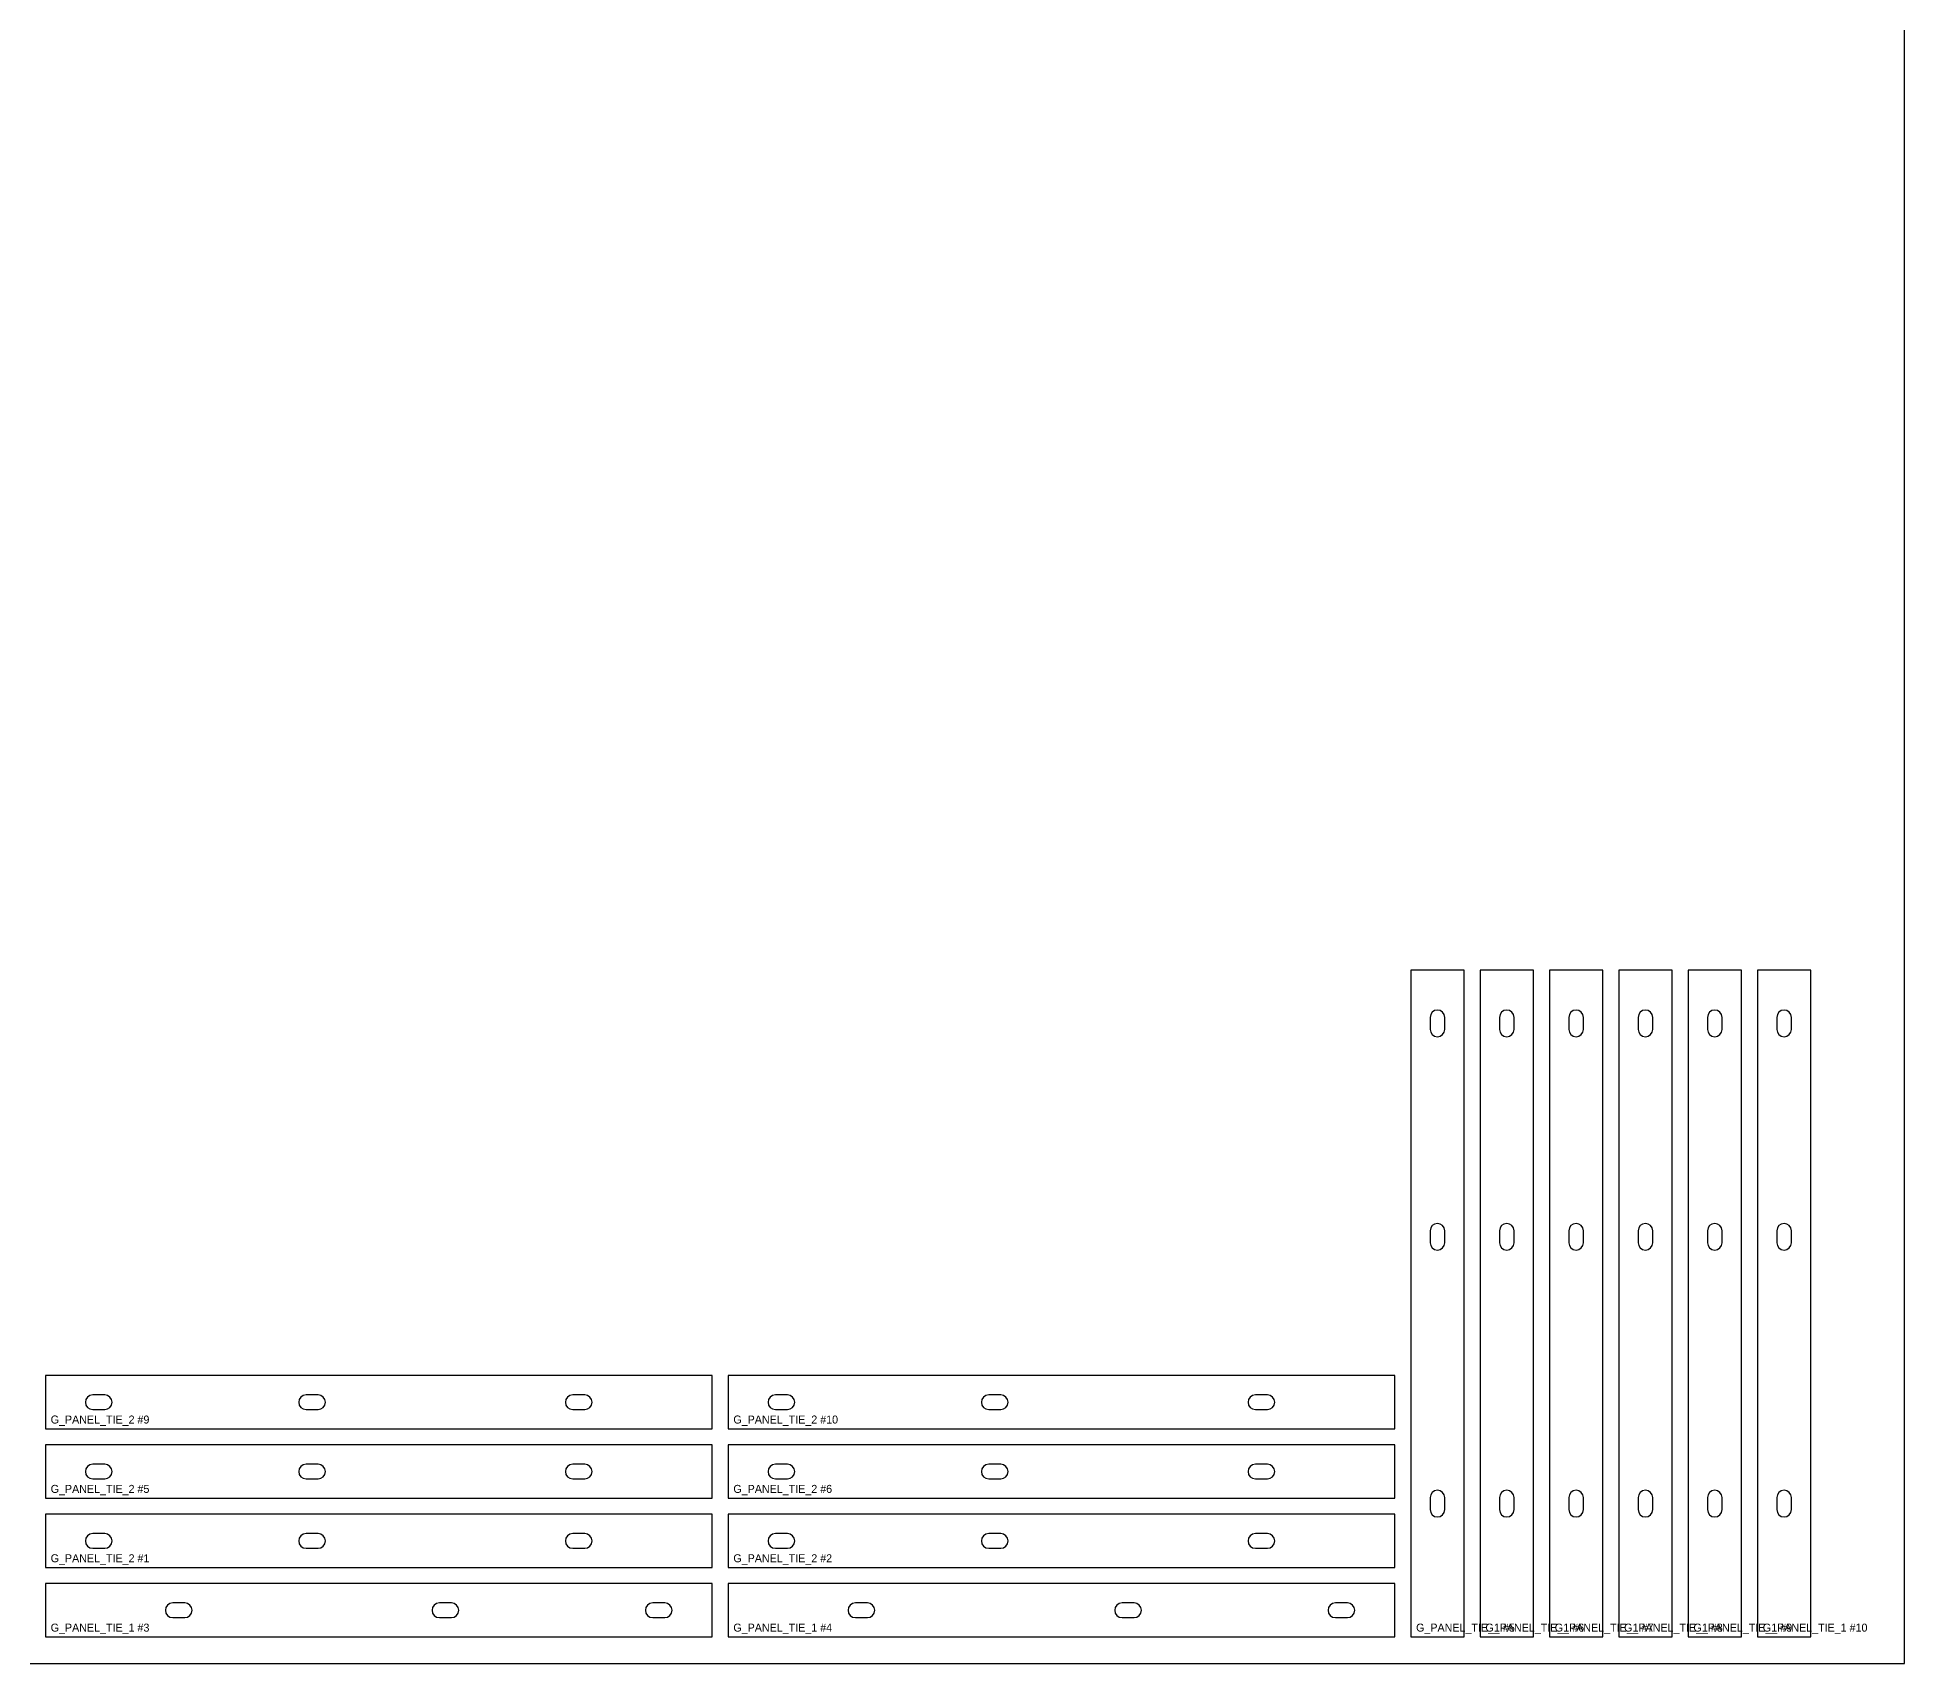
# Model space of a CAD drawing. Header units: millimetres. Extents: x 0 to 1219, y 0 to 2438.
# Drawn here: x 519 to 1219, y 0 to 610 of the extents above; entities that cross this region are included whole.
import ezdxf

# ---------------------------------------------------------------- set-up
doc = ezdxf.new("R2010")
doc.units = ezdxf.units.MM
for name, color, linetype in [('CUT_HOLES', 7, 'Continuous'), ('CUT_OUTER', 7, 'Continuous'), ('PART_MARK_NO_CUT', 7, 'Continuous'), ('STOCK_NO_CUT', 7, 'Continuous')]:
    doc.layers.add(name, color=color, linetype=linetype)

msp = doc.modelspace()

# ---------------------------------------------------------------- linework, layer by layer
at = {"layer": 'CUT_HOLES'}
for points in [[(1046.75, 237.75), (1046.75, 242.25, 1), (1041.25, 242.25), (1041.25, 237.75, 1)], [(1072.75, 237.75), (1072.75, 242.25, 1), (1067.25, 242.25), (1067.25, 237.75, 1)], [(1098.75, 237.75), (1098.75, 242.25, 1), (1093.25, 242.25), (1093.25, 237.75, 1)], [(1124.75, 237.75), (1124.75, 242.25, 1), (1119.25, 242.25), (1119.25, 237.75, 1)], [(1150.75, 237.75), (1150.75, 242.25, 1), (1145.25, 242.25), (1145.25, 237.75, 1)], [(1176.75, 237.75), (1176.75, 242.25, 1), (1171.25, 242.25), (1171.25, 237.75, 1)], [(1046.75, 157.75), (1046.75, 162.25, 1), (1041.25, 162.25), (1041.25, 157.75, 1)], [(1072.75, 157.75), (1072.75, 162.25, 1), (1067.25, 162.25), (1067.25, 157.75, 1)], [(1098.75, 157.75), (1098.75, 162.25, 1), (1093.25, 162.25), (1093.25, 157.75, 1)], [(1124.75, 157.75), (1124.75, 162.25, 1), (1119.25, 162.25), (1119.25, 157.75, 1)], [(1150.75, 157.75), (1150.75, 162.25, 1), (1145.25, 162.25), (1145.25, 157.75, 1)], [(1176.75, 157.75), (1176.75, 162.25, 1), (1171.25, 162.25), (1171.25, 157.75, 1)], [(539.75, 95.25), (544.25, 95.25, 1), (544.25, 100.75), (539.75, 100.75, 1)], [(619.75, 95.25), (624.25, 95.25, 1), (624.25, 100.75), (619.75, 100.75, 1)], [(719.75, 95.25), (724.25, 95.25, 1), (724.25, 100.75), (719.75, 100.75, 1)], [(795.75, 95.25), (800.25, 95.25, 1), (800.25, 100.75), (795.75, 100.75, 1)], [(875.75, 95.25), (880.25, 95.25, 1), (880.25, 100.75), (875.75, 100.75, 1)], [(975.75, 95.25), (980.25, 95.25, 1), (980.25, 100.75), (975.75, 100.75, 1)], [(539.75, 69.25), (544.25, 69.25, 1), (544.25, 74.75), (539.75, 74.75, 1)], [(619.75, 69.25), (624.25, 69.25, 1), (624.25, 74.75), (619.75, 74.75, 1)], [(719.75, 69.25), (724.25, 69.25, 1), (724.25, 74.75), (719.75, 74.75, 1)], [(795.75, 69.25), (800.25, 69.25, 1), (800.25, 74.75), (795.75, 74.75, 1)], [(875.75, 69.25), (880.25, 69.25, 1), (880.25, 74.75), (875.75, 74.75, 1)], [(975.75, 69.25), (980.25, 69.25, 1), (980.25, 74.75), (975.75, 74.75, 1)], [(1046.75, 57.75), (1046.75, 62.25, 1), (1041.25, 62.25), (1041.25, 57.75, 1)], [(1072.75, 57.75), (1072.75, 62.25, 1), (1067.25, 62.25), (1067.25, 57.75, 1)], [(1098.75, 57.75), (1098.75, 62.25, 1), (1093.25, 62.25), (1093.25, 57.75, 1)], [(1124.75, 57.75), (1124.75, 62.25, 1), (1119.25, 62.25), (1119.25, 57.75, 1)], [(1150.75, 57.75), (1150.75, 62.25, 1), (1145.25, 62.25), (1145.25, 57.75, 1)], [(1176.75, 57.75), (1176.75, 62.25, 1), (1171.25, 62.25), (1171.25, 57.75, 1)], [(539.75, 43.25), (544.25, 43.25, 1), (544.25, 48.75), (539.75, 48.75, 1)], [(619.75, 43.25), (624.25, 43.25, 1), (624.25, 48.75), (619.75, 48.75, 1)], [(719.75, 43.25), (724.25, 43.25, 1), (724.25, 48.75), (719.75, 48.75, 1)], [(795.75, 43.25), (800.25, 43.25, 1), (800.25, 48.75), (795.75, 48.75, 1)], [(875.75, 43.25), (880.25, 43.25, 1), (880.25, 48.75), (875.75, 48.75, 1)], [(975.75, 43.25), (980.25, 43.25, 1), (980.25, 48.75), (975.75, 48.75, 1)], [(569.75, 17.25), (574.25, 17.25, 1), (574.25, 22.75), (569.75, 22.75, 1)], [(669.75, 17.25), (674.25, 17.25, 1), (674.25, 22.75), (669.75, 22.75, 1)], [(749.75, 17.25), (754.25, 17.25, 1), (754.25, 22.75), (749.75, 22.75, 1)], [(825.75, 17.25), (830.25, 17.25, 1), (830.25, 22.75), (825.75, 22.75, 1)], [(925.75, 17.25), (930.25, 17.25, 1), (930.25, 22.75), (925.75, 22.75, 1)], [(1005.75, 17.25), (1010.25, 17.25, 1), (1010.25, 22.75), (1005.75, 22.75, 1)]]:
    msp.add_lwpolyline(points, format="xyb", close=True, dxfattribs=at)
at = {"layer": 'CUT_OUTER'}
for points in [[(1054, 10), (1054, 260), (1034, 260), (1034, 10)], [(1080, 10), (1080, 260), (1060, 260), (1060, 10)], [(1106, 10), (1106, 260), (1086, 260), (1086, 10)], [(1132, 10), (1132, 260), (1112, 260), (1112, 10)], [(1158, 10), (1158, 260), (1138, 260), (1138, 10)], [(1184, 10), (1184, 260), (1164, 260), (1164, 10)], [(522, 88), (772, 88), (772, 108), (522, 108)], [(778, 88), (1028, 88), (1028, 108), (778, 108)], [(522, 62), (772, 62), (772, 82), (522, 82)], [(778, 62), (1028, 62), (1028, 82), (778, 82)], [(522, 36), (772, 36), (772, 56), (522, 56)], [(778, 36), (1028, 36), (1028, 56), (778, 56)], [(522, 10), (772, 10), (772, 30), (522, 30)], [(778, 10), (1028, 10), (1028, 30), (778, 30)]]:
    msp.add_lwpolyline(points, close=True, dxfattribs=at)
at = {"layer": 'STOCK_NO_CUT'}
msp.add_lwpolyline([(0, 0), (1219.2, 0), (1219.2, 2438.4), (0, 2438.4)], close=True, dxfattribs=at)

# ---------------------------------------------------------------- texts
at = {"layer": 'PART_MARK_NO_CUT'}
for s, p in [('G_PANEL_TIE_2 #9', (524, 90)), ('G_PANEL_TIE_2 #10', (780, 90)), ('G_PANEL_TIE_2 #5', (524, 64)), ('G_PANEL_TIE_2 #6', (780, 64)), ('G_PANEL_TIE_2 #1', (524, 38)), ('G_PANEL_TIE_2 #2', (780, 38)), ('G_PANEL_TIE_1 #3', (524, 12)), ('G_PANEL_TIE_1 #4', (780, 12)), ('G_PANEL_TIE_1 #5', (1036, 12)), ('G_PANEL_TIE_1 #6', (1062, 12)), ('G_PANEL_TIE_1 #7', (1088, 12)), ('G_PANEL_TIE_1 #8', (1114, 12)), ('G_PANEL_TIE_1 #9', (1140, 12)), ('G_PANEL_TIE_1 #10', (1166, 12))]:
    msp.add_text(s, height=3, dxfattribs=at).set_placement(p)

doc.saveas('drawing.dxf')
